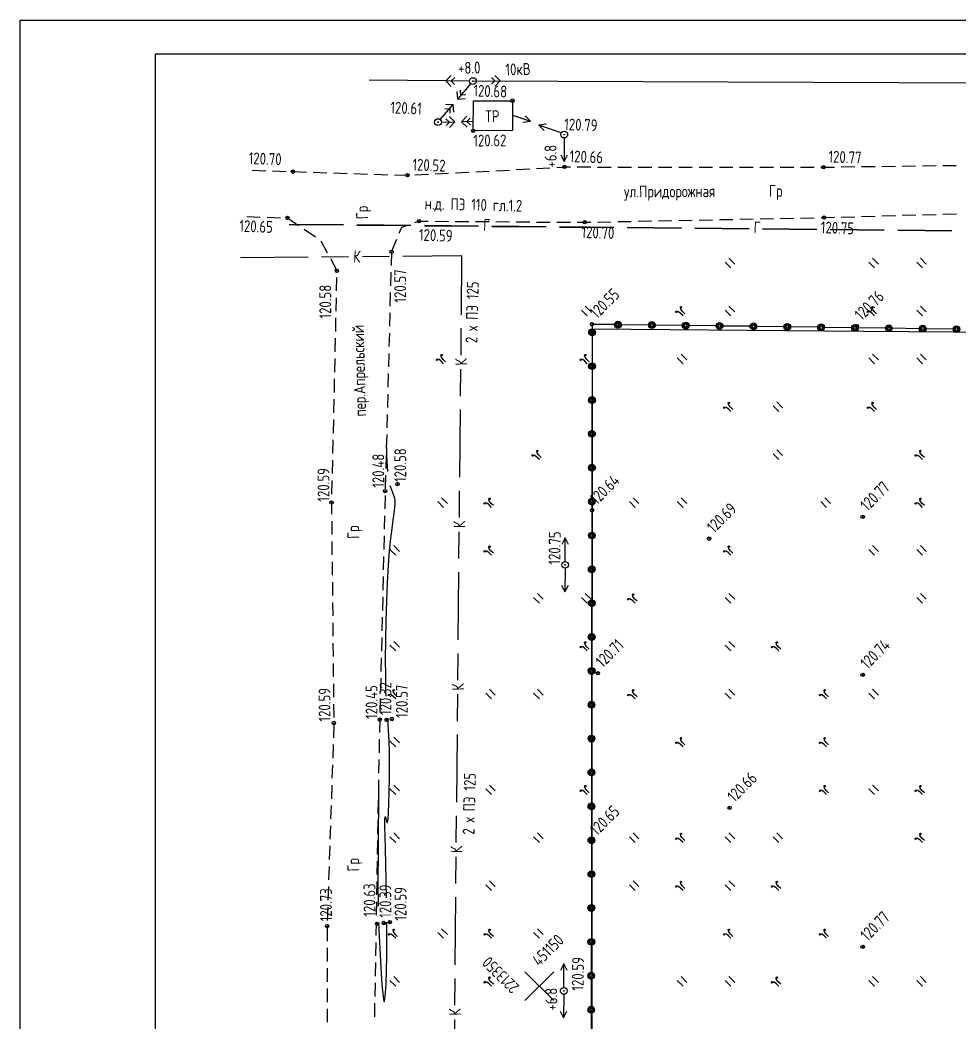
# Model space of a CAD drawing. Header units: millimetres. Extents: x 2213531 to 2213741, y 451026 to 451175.
# Drawn here: x 2213531.3 to 2213600.7, y 451100.9 to 451174.9 of the extents above; entities that cross this region are included whole.
import ezdxf

# ---------------------------------------------------------------- set-up
doc = ezdxf.new("R2010")
doc.units = ezdxf.units.MM
doc.linetypes.add('CONTI', pattern=[0])
for name, color, linetype in [('Газопровод', 140, 'Continuous'), ('Горизонтали', 32, 'CONTI'), ('Границы участка', 1, 'Continuous'), ('Заполнение', 250, 'CONTI'), ('Канализация', 34, 'Continuous'), ('Координатная сетка', 92, 'Continuous'), ('Лист', 7, 'Continuous'), ('Отметки', 7, 'Continuous'), ('Ситуация', 7, 'Continuous'), ('Текст', 7, 'Continuous')]:
    doc.layers.add(name, color=color, linetype=linetype)
doc.styles.add('SHRFT', font='ROMAND.SHX')

# ---------------------------------------------------------------- blocks, each defined once
blk = doc.blocks.new('BL_333')
at = {"color": 0}
for p, q in [((0, -3), (0, 3)), ((-3, 0), (3, 0))]:
    blk.add_line(p, q, dxfattribs=at)
blk = doc.blocks.new('BL_2011')
at = {"color": 0}
for p, q in [((0, 0), (0, 1.2)), ((0.8, 0), (0.8, 1.2))]:
    blk.add_line(p, q, dxfattribs=at)
blk = doc.blocks.new('BL_2013')
at = {"color": 0}
for p, q in [((-0.05, 0.9), (-0.25, 1.2)), ((0, 0.5), (-0.05, 0.9)), ((0, 0), (0, 0.5)), ((0.4, 0.5), (0.45, 0.9)), ((0.4, 0), (0.4, 0.5)), ((0.45, 0.9), (0.65, 1.2))]:
    blk.add_line(p, q, dxfattribs=at)
for centre in [(-0.3, 1.1), (0.7, 1.1)]:
    blk.add_circle(centre, 0.1, dxfattribs=at)
blk = doc.blocks.new('BL_26')
at = {"color": 0}
for radius in [0.5, 0.05]:
    blk.add_circle((0, 0), radius, dxfattribs=at)

msp = doc.modelspace()

# ---------------------------------------------------------------- linework, layer by layer
at = {"layer": 'Газопровод'}
for p, q in [((2213555.187, 451159.795), (2213551.185, 451159.831)), ((2213555.187, 451159.767), (2213551.185, 451159.802)), ((2213560.179, 451159.747), (2213556.177, 451159.783)), ((2213560.179, 451159.719), (2213556.177, 451159.754)), ((2213565.171, 451159.699), (2213561.169, 451159.735)), ((2213565.171, 451159.671), (2213561.169, 451159.706)), ((2213570.164, 451159.651), (2213566.161, 451159.687)), ((2213570.164, 451159.623), (2213566.161, 451159.658)), ((2213575.156, 451159.603), (2213571.154, 451159.639)), ((2213575.156, 451159.575), (2213571.154, 451159.61)), ((2213580.148, 451159.555), (2213576.146, 451159.591)), ((2213580.148, 451159.527), (2213576.146, 451159.562)), ((2213585.14, 451159.507), (2213581.138, 451159.543)), ((2213585.14, 451159.479), (2213581.138, 451159.514)), ((2213590.133, 451159.459), (2213586.13, 451159.495)), ((2213590.133, 451159.431), (2213586.13, 451159.466)), ((2213595.125, 451159.411), (2213591.123, 451159.447)), ((2213595.125, 451159.383), (2213591.123, 451159.418)), ((2213600.117, 451159.363), (2213596.115, 451159.399)), ((2213600.117, 451159.335), (2213596.115, 451159.37))]:
    msp.add_line(p, q, dxfattribs=at)
at = {"layer": 'Горизонтали', "color": 32}
for points in [[(2213558.471, 451141.583), (2213558.435, 451141.972), (2213558.414, 451142.361), (2213558.407, 451142.735), (2213558.393, 451143.075), (2213558.386, 451143.365)], [(2213558.471, 451141.583), (2213558.435, 451141.972), (2213558.414, 451142.361), (2213558.407, 451142.735), (2213558.393, 451143.075), (2213558.386, 451143.365)], [(2213558.357, 451124.994), (2213558.329, 451125.447), (2213558.322, 451126.486), (2213558.308, 451127.731), (2213558.329, 451129.109), (2213558.35, 451130.559), (2213558.393, 451132.001), (2213558.449, 451133.387), (2213558.52, 451134.646), (2213558.598, 451135.728), (2213558.697, 451136.633), (2213558.782, 451137.383), (2213558.874, 451137.998), (2213558.944, 451138.493), (2213558.994, 451138.896), (2213559.015, 451139.214), (2213559.001, 451139.469), (2213558.959, 451139.695), (2213558.895, 451139.886), (2213558.817, 451140.077), (2213558.732, 451140.289), (2213558.647, 451140.515)], [(2213558.357, 451124.994), (2213558.329, 451125.447), (2213558.322, 451126.486), (2213558.308, 451127.731), (2213558.329, 451129.109), (2213558.35, 451130.559), (2213558.393, 451132.001), (2213558.449, 451133.387), (2213558.52, 451134.646), (2213558.598, 451135.728), (2213558.697, 451136.633), (2213558.782, 451137.383), (2213558.874, 451137.998), (2213558.944, 451138.493), (2213558.994, 451138.896), (2213559.015, 451139.214), (2213559.001, 451139.469), (2213558.959, 451139.695), (2213558.895, 451139.886), (2213558.817, 451140.077), (2213558.732, 451140.289), (2213558.647, 451140.515)], [(2213558.379, 451110.109), (2213558.357, 451111.389), (2213558.329, 451112.606), (2213558.301, 451113.695), (2213558.28, 451114.635), (2213558.258, 451115.363), (2213558.251, 451115.865), (2213558.266, 451116.092), (2213558.287, 451116.099), (2213558.322, 451115.964), (2213558.365, 451115.795), (2213558.407, 451115.667), (2213558.449, 451115.667), (2213558.492, 451115.879), (2213558.527, 451116.382), (2213558.555, 451117.103), (2213558.577, 451117.973), (2213558.591, 451118.948), (2213558.591, 451119.924), (2213558.584, 451120.85), (2213558.57, 451121.642), (2213558.464, 451123.332)], [(2213558.379, 451110.109), (2213558.357, 451111.389), (2213558.329, 451112.606), (2213558.301, 451113.695), (2213558.28, 451114.635), (2213558.258, 451115.363), (2213558.251, 451115.865), (2213558.266, 451116.092), (2213558.287, 451116.099), (2213558.322, 451115.964), (2213558.365, 451115.795), (2213558.407, 451115.667), (2213558.449, 451115.667), (2213558.492, 451115.879), (2213558.527, 451116.382), (2213558.555, 451117.103), (2213558.577, 451117.973), (2213558.591, 451118.948), (2213558.591, 451119.924), (2213558.584, 451120.85), (2213558.57, 451121.642), (2213558.464, 451123.332)], [(2213557.785, 451117.775), (2213557.778, 451117.131), (2213557.771, 451116.374), (2213557.764, 451115.519), (2213557.756, 451114.621), (2213557.749, 451113.709), (2213557.749, 451112.832), (2213557.742, 451112.005), (2213557.742, 451111.312), (2213557.742, 451110.675), (2213557.749, 451110.074), (2213557.756, 451109.487)], [(2213557.785, 451117.775), (2213557.778, 451117.131), (2213557.771, 451116.374), (2213557.764, 451115.519), (2213557.756, 451114.621), (2213557.749, 451113.709), (2213557.749, 451112.832), (2213557.742, 451112.005), (2213557.742, 451111.312), (2213557.742, 451110.675), (2213557.749, 451110.074), (2213557.756, 451109.487)], [(2213557.792, 451108.278), (2213557.806, 451107.783), (2213557.834, 451107.246), (2213557.877, 451106.369), (2213557.919, 451105.435), (2213557.976, 451104.53), (2213558.032, 451103.71), (2213558.089, 451103.045), (2213558.145, 451102.593), (2213558.202, 451102.437), (2213558.251, 451102.6), (2213558.301, 451103.074), (2213558.336, 451103.788), (2213558.365, 451104.721), (2213558.393, 451105.81), (2213558.4, 451107.019), (2213558.4, 451108.306)], [(2213557.792, 451108.278), (2213557.806, 451107.783), (2213557.834, 451107.246), (2213557.877, 451106.369), (2213557.919, 451105.435), (2213557.976, 451104.53), (2213558.032, 451103.71), (2213558.089, 451103.045), (2213558.145, 451102.593), (2213558.202, 451102.437), (2213558.251, 451102.6), (2213558.301, 451103.074), (2213558.336, 451103.788), (2213558.365, 451104.721), (2213558.393, 451105.81), (2213558.4, 451107.019), (2213558.4, 451108.306)]]:
    msp.add_lwpolyline(points, dxfattribs=at)
at = {"layer": 'Границы участка'}
msp.add_lwpolyline([(2213573.581, 451152.126), (2213593.578, 451151.956), (2213613.575, 451151.8), (2213633.58, 451151.638), (2213653.576, 451151.482), (2213673.566, 451151.32), (2213693.57, 451151.157), (2213714.112, 451150.994), (2213713.928, 451111.623), (2213713.921, 451110.993), (2213713.744, 451070.992), (2213693.535, 451071.162), (2213673.538, 451071.318), (2213653.534, 451071.48), (2213633.537, 451071.636), (2213613.533, 451071.798), (2213593.536, 451071.954), (2213573.539, 451072.124), (2213573.56, 451112.125), (2213573.581, 451152.126)], dxfattribs=at)
at = {"layer": 'Канализация'}
for p, q in [((2213547.581, 451157.386), (2213552.58, 451157.425)), ((2213553.577, 451157.436), (2213555.557, 451157.457)), ((2213556.604, 451157.461), (2213558.577, 451157.475)), ((2213559.574, 451157.486), (2213563.944, 451157.521)), ((2213563.901, 451153.151), (2213563.944, 451157.521)), ((2213563.873, 451150.181), (2213563.894, 451152.154)), ((2213563.845, 451147.155), (2213563.859, 451149.135)), ((2213563.788, 451141.159), (2213563.838, 451146.158)), ((2213563.753, 451138.182), (2213563.774, 451140.154)), ((2213563.724, 451135.155), (2213563.739, 451137.135)), ((2213563.668, 451129.159), (2213563.717, 451134.158)), ((2213563.647, 451126.182), (2213563.668, 451128.155)), ((2213563.618, 451123.156), (2213563.633, 451125.135)), ((2213563.562, 451117.159), (2213563.611, 451122.159)), ((2213563.526, 451114.182), (2213563.548, 451116.155)), ((2213563.498, 451111.156), (2213563.512, 451113.136)), ((2213563.442, 451105.16), (2213563.491, 451110.159)), ((2213563.42, 451102.183), (2213563.442, 451104.156)), ((2213563.392, 451099.156), (2213563.406, 451101.136))]:
    msp.add_line(p, q, dxfattribs=at)
at = {"layer": 'Лист', "color": 7, "linetype": 'ByBlock'}
msp.add_line((2213531.317, 451026.414), (2213531.317, 451174.914), dxfattribs=at)
at = {"layer": 'Лист', "color": 7}
for p, q in [((2213531.317, 451174.914), (2213741.317, 451174.914)), ((2213541.317, 451028.914), (2213541.317, 451172.414)), ((2213541.317, 451172.414), (2213738.817, 451172.414))]:
    msp.add_line(p, q, dxfattribs=at)
at = {"layer": 'Отметки'}
for centre in [(2213567.677, 451168.962), (2213564.778, 451166.728), (2213571.524, 451164.069), (2213590.637, 451164.048), (2213551.463, 451163.722), (2213559.92, 451163.454), (2213551.053, 451160.3), (2213590.679, 451160.328), (2213560.776, 451160.067), (2213573.009, 451159.982), (2213558.739, 451157.804), (2213554.709, 451156.39), (2213573.553, 451152.451), (2213593.105, 451152.317), (2213558.273, 451140.14), (2213559.185, 451140.656), (2213554.313, 451139.292), (2213573.553, 451138.719), (2213593.529, 451138.245), (2213582.194, 451136.626), (2213573.985, 451126.691), (2213593.529, 451126.578), (2213557.87, 451123.262), (2213558.379, 451123.248), (2213558.768, 451123.311), (2213554.483, 451123.014), (2213583.707, 451116.756), (2213573.56, 451114.288), (2213558.626, 451108.32), (2213553.988, 451108.024), (2213557.693, 451108.179), (2213558.17, 451108.249), (2213593.529, 451106.496)]:
    msp.add_circle(centre, 0.125, dxfattribs=at)
for p in [(2213567.677, 451168.962), (2213564.778, 451166.728), (2213571.524, 451164.069), (2213590.637, 451164.048), (2213551.463, 451163.722), (2213559.92, 451163.454), (2213551.053, 451160.3), (2213590.679, 451160.328), (2213560.776, 451160.067), (2213573.009, 451159.982), (2213558.739, 451157.804), (2213554.709, 451156.39), (2213573.553, 451152.451), (2213593.105, 451152.317), (2213559.185, 451140.656), (2213558.273, 451140.14), (2213554.313, 451139.292), (2213573.553, 451138.719), (2213593.529, 451138.245), (2213582.194, 451136.626), (2213573.985, 451126.691), (2213593.529, 451126.578), (2213557.87, 451123.262), (2213558.379, 451123.248), (2213558.768, 451123.311), (2213554.483, 451123.014), (2213583.707, 451116.756), (2213573.56, 451114.288), (2213553.988, 451108.024), (2213557.693, 451108.179), (2213558.17, 451108.249), (2213558.626, 451108.32), (2213593.529, 451106.496)]:
    msp.add_point(p, dxfattribs=at)
at = {"layer": 'Ситуация'}
for p, q in [((2213563.153, 451170.82), (2213562.75, 451170.417)), ((2213563.146, 451170.417), (2213563.408, 451170.665)), ((2213566.122, 451170.673), (2213566.376, 451170.419)), ((2213566.772, 451170.419), (2213566.369, 451170.822)), ((2213562.75, 451170.417), (2213557.096, 451170.467)), ((2213564.497, 451170.41), (2213562.75, 451170.417)), ((2213562.75, 451170.417), (2213563.153, 451170.014)), ((2213563.401, 451170.163), (2213563.146, 451170.417)), ((2213564.589, 451170.22), (2213563.607, 451169.071)), ((2213564.771, 451170.426), (2213603.782, 451170.263)), ((2213566.376, 451170.419), (2213566.114, 451170.171)), ((2213566.369, 451170.016), (2213566.772, 451170.419)), ((2213563.56, 451169.639), (2213563.607, 451169.071)), ((2213563.863, 451169.373), (2213563.843, 451169.733)), ((2213564.222, 451169.403), (2213563.863, 451169.373)), ((2213562.337, 451167.571), (2213563.292, 451168.69)), ((2213563.292, 451168.69), (2213562.724, 451168.643)), ((2213563.339, 451168.122), (2213563.292, 451168.69)), ((2213563.607, 451169.071), (2213564.175, 451169.118)), ((2213564.778, 451166.728), (2213564.785, 451168.941)), ((2213564.785, 451168.941), (2213567.677, 451168.962)), ((2213567.677, 451168.962), (2213567.67, 451166.749)), ((2213562.678, 451168.358), (2213563.036, 451168.387)), ((2213563.416, 451167.391), (2213563.003, 451167.783)), ((2213563.036, 451168.387), (2213563.056, 451168.028)), ((2213564.303, 451167.823), (2213563.911, 451167.41)), ((2213564.306, 451167.42), (2213564.561, 451167.675)), ((2213567.674, 451167.89), (2213568.994, 451167.438)), ((2213568.994, 451167.438), (2213568.598, 451167.833)), ((2213562.424, 451167.368), (2213563.416, 451167.391)), ((2213562.759, 451167.628), (2213563.021, 451167.38)), ((2213563.021, 451167.38), (2213562.766, 451167.126)), ((2213563.024, 451166.977), (2213563.416, 451167.391)), ((2213564.78, 451167.429), (2213563.911, 451167.41)), ((2213563.911, 451167.41), (2213564.324, 451167.018)), ((2213564.568, 451167.172), (2213564.306, 451167.42)), ((2213568.44, 451167.364), (2213568.994, 451167.438)), ((2213570.182, 451167.225), (2213569.627, 451167.151)), ((2213571.28, 451166.587), (2213569.627, 451167.151)), ((2213569.627, 451167.151), (2213570.024, 451166.756)), ((2213567.67, 451166.749), (2213564.778, 451166.728)), ((2213571.496, 451166.209), (2213571.489, 451164.462)), ((2213571.241, 451164.964), (2213571.489, 451164.462)), ((2213571.489, 451164.462), (2213571.736, 451164.964)), ((2213569.445, 451163.956), (2213570.442, 451164.005)), ((2213570.951, 451164.033), (2213571.531, 451164.062)), ((2213571.524, 451164.069), (2213571.948, 451164.069)), ((2213572.443, 451164.069), (2213573.447, 451164.069)), ((2213573.949, 451164.062), (2213574.953, 451164.062)), ((2213575.448, 451164.062), (2213576.452, 451164.062)), ((2213576.947, 451164.062), (2213577.951, 451164.062)), ((2213578.446, 451164.062), (2213579.45, 451164.062)), ((2213579.945, 451164.062), (2213580.95, 451164.062)), ((2213581.445, 451164.062), (2213582.449, 451164.062)), ((2213582.951, 451164.055), (2213583.955, 451164.055)), ((2213584.443, 451164.048), (2213585.447, 451164.048)), ((2213585.942, 451164.048), (2213586.946, 451164.048)), ((2213587.441, 451164.048), (2213588.445, 451164.048)), ((2213588.94, 451164.048), (2213589.944, 451164.048)), ((2213590.446, 451164.041), (2213590.644, 451164.041)), ((2213590.637, 451164.048), (2213591.443, 451164.062)), ((2213591.938, 451164.076), (2213592.942, 451164.09)), ((2213593.437, 451164.09), (2213594.441, 451164.104)), ((2213594.943, 451164.111), (2213595.947, 451164.125)), ((2213596.435, 451164.132), (2213597.439, 451164.147)), ((2213597.941, 451164.154), (2213598.945, 451164.168)), ((2213599.44, 451164.168), (2213600.444, 451164.182)), ((2213548.465, 451163.821), (2213549.462, 451163.786)), ((2213549.964, 451163.779), (2213550.961, 451163.744)), ((2213551.463, 451163.722), (2213552.46, 451163.687)), ((2213552.962, 451163.68), (2213553.959, 451163.645)), ((2213554.461, 451163.623), (2213555.458, 451163.588)), ((2213555.96, 451163.581), (2213556.957, 451163.546)), ((2213557.467, 451163.531), (2213558.464, 451163.496)), ((2213558.959, 451163.482), (2213559.92, 451163.454)), ((2213559.92, 451163.454), (2213559.963, 451163.454)), ((2213560.465, 451163.475), (2213561.462, 451163.524)), ((2213561.964, 451163.56), (2213562.961, 451163.609)), ((2213563.456, 451163.637), (2213564.453, 451163.687)), ((2213564.962, 451163.715), (2213565.959, 451163.765)), ((2213566.454, 451163.793), (2213567.451, 451163.843)), ((2213567.953, 451163.878), (2213568.95, 451163.927)), ((2213548.055, 451160.399), (2213549.052, 451160.364)), ((2213549.554, 451160.356), (2213550.551, 451160.321)), ((2213551.053, 451160.3), (2213551.88, 451159.741)), ((2213585.949, 451160.236), (2213586.946, 451160.257)), ((2213587.448, 451160.265), (2213588.445, 451160.286)), ((2213588.947, 451160.293), (2213589.944, 451160.314)), ((2213590.453, 451160.328), (2213590.679, 451160.328)), ((2213590.679, 451160.328), (2213591.45, 451160.349)), ((2213591.945, 451160.364), (2213592.949, 451160.392)), ((2213593.444, 451160.406), (2213594.448, 451160.434)), ((2213594.943, 451160.448), (2213595.947, 451160.477)), ((2213596.449, 451160.498), (2213597.453, 451160.526)), ((2213597.948, 451160.54), (2213598.952, 451160.569)), ((2213599.447, 451160.583), (2213600.452, 451160.611)), ((2213559.319, 451159.19), (2213559.503, 451159.628)), ((2213559.503, 451159.628), (2213559.998, 451159.798)), ((2213560.465, 451159.968), (2213560.769, 451160.074)), ((2213560.776, 451160.067), (2213561.448, 451160.059)), ((2213561.957, 451160.059), (2213562.954, 451160.052)), ((2213563.449, 451160.052), (2213564.446, 451160.045)), ((2213564.948, 451160.038), (2213565.945, 451160.031)), ((2213566.454, 451160.031), (2213567.451, 451160.024)), ((2213567.953, 451160.017), (2213568.95, 451160.01)), ((2213569.452, 451160.003), (2213570.449, 451159.996)), ((2213570.951, 451160.003), (2213571.948, 451159.996)), ((2213572.45, 451159.989), (2213573.009, 451159.982)), ((2213573.009, 451159.982), (2213573.447, 451159.996)), ((2213573.949, 451160.003), (2213574.946, 451160.024)), ((2213575.448, 451160.031), (2213576.445, 451160.052)), ((2213576.954, 451160.067), (2213577.951, 451160.088)), ((2213578.453, 451160.095), (2213579.45, 451160.116)), ((2213579.953, 451160.123), (2213580.95, 451160.144)), ((2213581.452, 451160.151), (2213582.449, 451160.173)), ((2213582.951, 451160.18), (2213583.948, 451160.201)), ((2213584.45, 451160.208), (2213585.447, 451160.229)), ((2213552.298, 451159.466), (2213553.125, 451158.907)), ((2213553.535, 451158.624), (2213553.995, 451157.74)), ((2213558.739, 451157.804), (2213559.128, 451158.73)), ((2213554.235, 451157.302), (2213554.695, 451156.418)), ((2213558.739, 451157.804), (2213558.711, 451156.8)), ((2213554.688, 451155.916), (2213554.666, 451154.919)), ((2213558.697, 451156.305), (2213558.669, 451155.301)), ((2213554.659, 451154.417), (2213554.638, 451153.42)), ((2213558.654, 451154.806), (2213558.626, 451153.802)), ((2213554.617, 451152.918), (2213554.596, 451151.921)), ((2213558.626, 451153.307), (2213558.598, 451152.303)), ((2213573.553, 451152.451), (2213573.553, 451152.112)), ((2213575.215, 451152.43), (2213573.56, 451152.444)), ((2213577.711, 451152.394), (2213575.717, 451152.423)), ((2213580.214, 451152.366), (2213578.213, 451152.387)), ((2213582.71, 451152.331), (2213580.716, 451152.359)), ((2213585.213, 451152.303), (2213583.212, 451152.324)), ((2213587.709, 451152.267), (2213585.715, 451152.295)), ((2213590.213, 451152.239), (2213588.212, 451152.26)), ((2213592.709, 451152.189), (2213590.715, 451152.218)), ((2213595.212, 451152.161), (2213593.211, 451152.182)), ((2213597.708, 451152.126), (2213595.714, 451152.154)), ((2213600.211, 451152.097), (2213598.21, 451152.119)), ((2213554.589, 451151.419), (2213554.567, 451150.422)), ((2213558.584, 451151.808), (2213558.555, 451150.803)), ((2213573.546, 451151.61), (2213573.546, 451149.616)), ((2213554.546, 451149.92), (2213554.525, 451148.923)), ((2213558.541, 451150.308), (2213558.513, 451149.304)), ((2213554.518, 451148.421), (2213554.497, 451147.423)), ((2213558.499, 451148.809), (2213558.471, 451147.805)), ((2213573.546, 451149.106), (2213573.546, 451147.112)), ((2213558.464, 451147.303), (2213558.435, 451146.299)), ((2213554.483, 451146.914), (2213554.461, 451145.917)), ((2213573.539, 451146.61), (2213573.539, 451144.616)), ((2213558.421, 451145.804), (2213558.393, 451144.8)), ((2213554.447, 451145.422), (2213554.426, 451144.425)), ((2213558.386, 451144.312), (2213558.357, 451143.308)), ((2213573.539, 451144.107), (2213573.539, 451142.113)), ((2213554.412, 451143.916), (2213554.391, 451142.919)), ((2213558.343, 451142.813), (2213558.315, 451141.809)), ((2213554.376, 451142.424), (2213554.355, 451141.427)), ((2213558.308, 451141.307), (2213558.28, 451140.303)), ((2213573.532, 451141.611), (2213573.532, 451139.617)), ((2213554.341, 451140.918), (2213554.32, 451139.921)), ((2213558.266, 451139.822), (2213558.244, 451138.825)), ((2213554.313, 451139.419), (2213554.313, 451139.292)), ((2213554.313, 451139.292), (2213554.32, 451138.422)), ((2213573.532, 451139.108), (2213573.532, 451137.114)), ((2213558.23, 451138.316), (2213558.209, 451137.319)), ((2213554.327, 451137.92), (2213554.334, 451136.923)), ((2213558.195, 451136.824), (2213558.174, 451135.827)), ((2213571.57, 451136.692), (2213571.322, 451136.19)), ((2213571.563, 451134.946), (2213571.57, 451136.692)), ((2213571.817, 451136.19), (2213571.57, 451136.692)), ((2213573.525, 451136.612), (2213573.525, 451134.618)), ((2213554.341, 451136.421), (2213554.348, 451135.424)), ((2213558.159, 451135.318), (2213558.138, 451134.321)), ((2213554.362, 451134.915), (2213554.369, 451133.918)), ((2213571.557, 451134.446), (2213571.55, 451132.699)), ((2213558.124, 451133.826), (2213558.103, 451132.829)), ((2213573.525, 451134.109), (2213573.525, 451132.115)), ((2213554.376, 451133.416), (2213554.384, 451132.419)), ((2213571.303, 451133.201), (2213571.55, 451132.699)), ((2213571.55, 451132.699), (2213571.798, 451133.201)), ((2213558.089, 451132.32), (2213558.068, 451131.323)), ((2213554.391, 451131.917), (2213554.398, 451130.92)), ((2213573.518, 451131.613), (2213573.518, 451129.619)), ((2213558.046, 451130.821), (2213558.025, 451129.824)), ((2213554.405, 451130.418), (2213554.412, 451129.421)), ((2213558.018, 451129.322), (2213557.997, 451128.325)), ((2213554.419, 451128.919), (2213554.426, 451127.921)), ((2213573.518, 451129.109), (2213573.518, 451127.115)), ((2213557.976, 451127.822), (2213557.954, 451126.825)), ((2213554.433, 451127.419), (2213554.44, 451126.422)), ((2213557.947, 451126.323), (2213557.926, 451125.326)), ((2213573.511, 451126.613), (2213573.511, 451124.619)), ((2213554.454, 451125.913), (2213554.461, 451124.916)), ((2213557.905, 451124.824), (2213557.884, 451123.827)), ((2213554.468, 451124.414), (2213554.475, 451123.417)), ((2213573.511, 451124.11), (2213573.511, 451122.116)), ((2213557.87, 451123.262), (2213557.848, 451122.321)), ((2213557.877, 451123.325), (2213557.87, 451123.262)), ((2213554.483, 451122.929), (2213554.447, 451121.932)), ((2213557.841, 451121.819), (2213557.82, 451120.822)), ((2213554.433, 451121.423), (2213554.398, 451120.426)), ((2213573.504, 451121.614), (2213573.504, 451119.62)), ((2213557.813, 451120.32), (2213557.792, 451119.323)), ((2213554.384, 451119.931), (2213554.348, 451118.934)), ((2213557.792, 451118.814), (2213557.771, 451117.817)), ((2213573.504, 451119.111), (2213573.504, 451117.117)), ((2213554.334, 451118.425), (2213554.299, 451117.428)), ((2213557.764, 451117.315), (2213557.742, 451116.318)), ((2213554.285, 451116.933), (2213554.249, 451115.936)), ((2213573.497, 451116.615), (2213573.497, 451114.621)), ((2213554.235, 451115.427), (2213554.2, 451114.43)), ((2213557.735, 451115.816), (2213557.714, 451114.819)), ((2213554.186, 451113.935), (2213554.15, 451112.938)), ((2213557.707, 451114.317), (2213557.686, 451113.32)), ((2213573.504, 451114.105), (2213573.504, 451112.111)), ((2213554.136, 451112.429), (2213554.101, 451111.432)), ((2213557.679, 451112.818), (2213557.657, 451111.821)), ((2213573.497, 451111.609), (2213573.497, 451109.614)), ((2213554.087, 451110.937), (2213554.051, 451109.94)), ((2213557.65, 451111.319), (2213557.629, 451110.322)), ((2213554.037, 451109.431), (2213554.002, 451108.434)), ((2213557.636, 451109.82), (2213557.615, 451108.823)), ((2213573.497, 451109.105), (2213573.497, 451107.111)), ((2213553.988, 451107.925), (2213553.988, 451106.92)), ((2213557.608, 451108.32), (2213557.587, 451107.323)), ((2213553.98, 451106.418), (2213553.98, 451105.414)), ((2213557.58, 451106.821), (2213557.558, 451105.824)), ((2213573.49, 451106.609), (2213573.49, 451104.615)), ((2213553.98, 451104.919), (2213553.98, 451103.915)), ((2213557.551, 451105.322), (2213557.53, 451104.325)), ((2213571.468, 451105.237), (2213571.22, 451104.734)), ((2213571.461, 451103.49), (2213571.468, 451105.237)), ((2213571.715, 451104.734), (2213571.468, 451105.237)), ((2213573.482, 451104.099), (2213573.482, 451102.105)), ((2213553.98, 451103.42), (2213553.98, 451102.416)), ((2213557.523, 451103.823), (2213557.502, 451102.826)), ((2213571.456, 451102.99), (2213571.448, 451101.244)), ((2213553.98, 451101.921), (2213553.98, 451100.917)), ((2213557.495, 451102.324), (2213557.474, 451101.327)), ((2213571.201, 451101.746), (2213571.448, 451101.244)), ((2213571.448, 451101.244), (2213571.696, 451101.746)), ((2213573.475, 451101.603), (2213573.475, 451099.609))]:
    msp.add_line(p, q, dxfattribs=at)
for centre, radius in [((2213575.462, 451152.423), 0.25), ((2213575.462, 451152.423), 0.18), ((2213575.462, 451152.423), 0.1), ((2213577.966, 451152.394), 0.25), ((2213577.966, 451152.394), 0.18), ((2213577.966, 451152.394), 0.1), ((2213580.462, 451152.359), 0.25), ((2213580.462, 451152.359), 0.18), ((2213580.462, 451152.359), 0.1), ((2213582.965, 451152.331), 0.25), ((2213582.965, 451152.331), 0.18), ((2213582.965, 451152.331), 0.1), ((2213585.461, 451152.295), 0.25), ((2213585.461, 451152.295), 0.18), ((2213585.461, 451152.295), 0.1), ((2213587.964, 451152.267), 0.25), ((2213587.964, 451152.267), 0.18), ((2213587.964, 451152.267), 0.1), ((2213590.46, 451152.232), 0.25), ((2213590.46, 451152.232), 0.18), ((2213590.46, 451152.232), 0.1), ((2213592.963, 451152.189), 0.25), ((2213592.963, 451152.189), 0.18), ((2213592.963, 451152.189), 0.1), ((2213595.459, 451152.154), 0.25), ((2213595.459, 451152.154), 0.18), ((2213595.459, 451152.154), 0.1), ((2213597.963, 451152.126), 0.25), ((2213597.963, 451152.126), 0.18), ((2213597.963, 451152.126), 0.1), ((2213600.459, 451152.09), 0.25), ((2213600.459, 451152.09), 0.18), ((2213600.459, 451152.09), 0.1), ((2213573.553, 451151.857), 0.25), ((2213573.553, 451151.857), 0.18), ((2213573.553, 451151.857), 0.1), ((2213573.546, 451149.361), 0.25), ((2213573.546, 451149.361), 0.18), ((2213573.546, 451149.361), 0.1), ((2213573.546, 451146.858), 0.25), ((2213573.546, 451146.858), 0.18), ((2213573.546, 451146.858), 0.1), ((2213573.539, 451144.362), 0.25), ((2213573.539, 451144.362), 0.18), ((2213573.539, 451144.362), 0.1), ((2213573.539, 451141.859), 0.25), ((2213573.539, 451141.859), 0.18), ((2213573.539, 451141.859), 0.1), ((2213573.532, 451139.362), 0.25), ((2213573.532, 451139.362), 0.18), ((2213573.532, 451139.362), 0.1), ((2213573.532, 451136.859), 0.25), ((2213573.532, 451136.859), 0.18), ((2213573.532, 451136.859), 0.1), ((2213573.525, 451134.363), 0.25), ((2213573.525, 451134.363), 0.18), ((2213573.525, 451134.363), 0.1), ((2213573.525, 451131.86), 0.25), ((2213573.525, 451131.86), 0.18), ((2213573.525, 451131.86), 0.1), ((2213573.518, 451129.364), 0.25), ((2213573.518, 451129.364), 0.18), ((2213573.518, 451129.364), 0.1), ((2213573.518, 451126.861), 0.25), ((2213573.518, 451126.861), 0.18), ((2213573.518, 451126.861), 0.1), ((2213573.511, 451124.365), 0.25), ((2213573.511, 451124.365), 0.18), ((2213573.511, 451124.365), 0.1), ((2213573.511, 451121.862), 0.25), ((2213573.511, 451121.862), 0.18), ((2213573.511, 451121.862), 0.1), ((2213573.504, 451119.366), 0.25), ((2213573.504, 451119.366), 0.18), ((2213573.504, 451119.366), 0.1), ((2213573.504, 451116.862), 0.25), ((2213573.504, 451116.862), 0.18), ((2213573.504, 451116.862), 0.1), ((2213573.504, 451114.359), 0.25), ((2213573.504, 451114.359), 0.18), ((2213573.504, 451114.359), 0.1), ((2213573.504, 451111.856), 0.25), ((2213573.504, 451111.856), 0.18), ((2213573.504, 451111.856), 0.1), ((2213573.497, 451109.36), 0.25), ((2213573.497, 451109.36), 0.18), ((2213573.497, 451109.36), 0.1), ((2213573.497, 451106.857), 0.25), ((2213573.497, 451106.857), 0.18), ((2213573.497, 451106.857), 0.1), ((2213573.482, 451104.354), 0.25), ((2213573.482, 451104.354), 0.18), ((2213573.482, 451104.354), 0.1), ((2213573.482, 451101.85), 0.25), ((2213573.482, 451101.85), 0.18), ((2213573.482, 451101.85), 0.1)]:
    msp.add_circle(centre, radius, dxfattribs=at)

# ---------------------------------------------------------------- block references
at = {"layer": 'Заполнение', "color": 250, "xscale": 0.5, "yscale": 0.5, "zscale": 0.5, "rotation": 45}
for name, p in [('BL_2011', (2213583.799, 451156.616)), ('BL_2011', (2213594.406, 451156.616)), ('BL_2011', (2213597.941, 451156.616)), ('BL_2011', (2213573.193, 451153.08)), ('BL_2013', (2213580.264, 451153.08)), ('BL_2011', (2213583.799, 451153.08)), ('BL_2013', (2213594.406, 451153.08)), ('BL_2011', (2213597.941, 451153.08)), ('BL_2013', (2213562.586, 451149.545)), ('BL_2013', (2213573.193, 451149.545)), ('BL_2011', (2213580.264, 451149.545)), ('BL_2011', (2213594.406, 451149.545)), ('BL_2011', (2213597.941, 451149.545)), ('BL_2013', (2213583.799, 451146.009)), ('BL_2011', (2213587.335, 451146.009)), ('BL_2013', (2213594.406, 451146.009)), ('BL_2013', (2213569.657, 451142.474)), ('BL_2011', (2213587.335, 451142.474)), ('BL_2013', (2213597.941, 451142.474)), ('BL_2011', (2213562.586, 451138.938)), ('BL_2013', (2213566.122, 451138.938)), ('BL_2011', (2213576.728, 451138.938)), ('BL_2011', (2213580.264, 451138.938)), ('BL_2011', (2213590.87, 451138.938)), ('BL_2013', (2213597.941, 451138.938)), ('BL_2011', (2213559.05, 451135.403)), ('BL_2013', (2213566.122, 451135.403)), ('BL_2013', (2213583.799, 451135.403)), ('BL_2011', (2213594.406, 451135.403)), ('BL_2011', (2213597.941, 451135.403)), ('BL_2011', (2213569.657, 451131.867)), ('BL_2011', (2213573.193, 451131.867)), ('BL_2013', (2213576.728, 451131.867)), ('BL_2011', (2213583.799, 451131.867)), ('BL_2011', (2213597.941, 451131.867)), ('BL_2011', (2213559.05, 451128.332)), ('BL_2013', (2213573.193, 451128.332)), ('BL_2011', (2213583.799, 451128.332)), ('BL_2013', (2213587.335, 451128.332)), ('BL_2013', (2213559.05, 451124.796)), ('BL_2011', (2213566.122, 451124.796)), ('BL_2011', (2213569.657, 451124.796)), ('BL_2013', (2213576.728, 451124.796)), ('BL_2011', (2213583.799, 451124.796)), ('BL_2013', (2213590.87, 451124.796)), ('BL_2011', (2213594.406, 451124.796)), ('BL_2011', (2213559.05, 451121.261)), ('BL_2013', (2213580.264, 451121.261)), ('BL_2013', (2213590.87, 451121.261)), ('BL_2011', (2213559.05, 451117.725)), ('BL_2011', (2213566.122, 451117.725)), ('BL_2013', (2213573.193, 451117.725)), ('BL_2013', (2213590.87, 451117.725)), ('BL_2011', (2213594.406, 451117.725)), ('BL_2013', (2213597.941, 451117.725)), ('BL_2011', (2213559.05, 451114.189)), ('BL_2011', (2213569.657, 451114.189)), ('BL_2011', (2213576.728, 451114.189)), ('BL_2013', (2213580.264, 451114.189)), ('BL_2011', (2213583.799, 451114.189)), ('BL_2011', (2213587.335, 451114.189)), ('BL_2013', (2213597.941, 451114.189)), ('BL_2011', (2213566.122, 451110.654)), ('BL_2011', (2213576.728, 451110.654)), ('BL_2013', (2213580.264, 451110.654)), ('BL_2011', (2213583.799, 451110.654)), ('BL_2013', (2213587.335, 451110.654)), ('BL_2013', (2213559.05, 451107.118)), ('BL_2011', (2213562.586, 451107.118)), ('BL_2013', (2213566.122, 451107.118)), ('BL_2011', (2213569.657, 451107.118)), ('BL_2013', (2213583.799, 451107.118)), ('BL_2013', (2213590.87, 451107.118)), ('BL_2011', (2213559.05, 451103.583)), ('BL_2013', (2213566.122, 451103.583)), ('BL_2011', (2213580.264, 451103.583)), ('BL_2011', (2213583.799, 451103.583)), ('BL_2013', (2213587.335, 451103.583)), ('BL_2011', (2213594.406, 451103.583)), ('BL_2011', (2213597.941, 451103.583))]:
    msp.add_blockref(name, p, dxfattribs=at)
at = {"layer": 'Координатная сетка', "xscale": 0.5, "yscale": 0.5, "zscale": 0.5, "rotation": 45}
msp.add_blockref('BL_333', (2213569.657, 451103.583), dxfattribs=at)
at = {"layer": 'Ситуация', "xscale": 0.5, "yscale": 0.5, "zscale": 0.5, "rotation": 45}
for p in [(2213564.751, 451170.41), (2213562.174, 451167.38), (2213571.496, 451166.459), (2213571.566, 451134.696), (2213571.46, 451103.236)]:
    msp.add_blockref('BL_26', p, dxfattribs=at)

# ---------------------------------------------------------------- texts
at = {"layer": 'Газопровод', "style": 'SHRFT', "width": 0.75}
for s, rotation, p in [('н.д. ПЭ 110 гл.1.2', 358.63634, (2213561.182, 451160.932)), ('Г', 357.44819, (2213565.493, 451159.364)), ('Г', 357.44819, (2213585.462, 451159.172))]:
    msp.add_text(s, height=0.875, rotation=rotation, dxfattribs=at).set_placement(p)
at = {"layer": 'Канализация', "style": 'SHRFT', "width": 0.75}
for s, rotation, p in [('К', 357.18675, (2213555.901, 451157.027)), ('2 х ПЭ 125', 88.67487, (2213565.082, 451151.053)), ('К', 91.45634, (2213564.325, 451149.418)), ('К', 91.45634, (2213564.204, 451137.419)), ('К', 91.45634, (2213564.098, 451125.419)), ('2 х ПЭ 125', 88.67487, (2213564.868, 451114.763)), ('К', 91.45634, (2213563.978, 451113.42)), ('К', 91.45634, (2213563.872, 451101.42))]:
    msp.add_text(s, height=0.875, rotation=rotation, dxfattribs=at).set_placement(p)
at = {"layer": 'Отметки', "style": 'SHRFT', "width": 0.75}
for s, rotation, p in [('120.68', 357.96909, (2213564.772, 451169.27)), ('120.61', 357.96909, (2213558.647, 451168.02)), ('120.79', 357.96909, (2213571.479, 451166.787)), ('120.62', 0.42025, (2213564.784, 451165.574)), ('120.70', 357.96909, (2213548.185, 451164.277)), ('120.66', 357.96909, (2213571.877, 451164.422)), ('120.77', 357.96909, (2213590.99, 451164.401)), ('120.52', 357.96909, (2213560.274, 451163.807)), ('120.65', 357.96909, (2213547.492, 451159.281)), ('120.70', 357.96909, (2213572.754, 451158.829)), ('120.75', 357.96909, (2213590.424, 451159.176)), ('120.59', 357.96909, (2213560.756, 451158.627)), ('120.57', 90, (2213559.819, 451154.057)), ('120.58', 90, (2213554.289, 451152.877)), ('120.55', 45, (2213573.907, 451152.805)), ('120.76', 45, (2213593.458, 451152.67)), ('120.58', 90, (2213559.827, 451140.81)), ('120.48', 90, (2213558.204, 451140.383)), ('120.59', 90, (2213554.155, 451139.356)), ('120.64', 45, (2213573.907, 451139.073)), ('120.77', 45, (2213593.883, 451138.599)), ('120.69', 45, (2213582.548, 451136.98)), ('120.75', 89.03109, (2213571.202, 451134.7)), ('120.71', 45, (2213574.338, 451127.045)), ('120.74', 45, (2213593.883, 451126.932)), ('120.59', 90, (2213554.235, 451123.122)), ('120.45', 90, (2213557.706, 451123.314)), ('120.32', 90, (2213558.732, 451123.601)), ('120.57', 90, (2213559.941, 451123.391)), ('120.66', 45, (2213584.061, 451117.11)), ('120.65', 45, (2213573.914, 451114.642)), ('120.73', 90, (2213554.341, 451108.377)), ('120.63', 90, (2213557.551, 451108.716)), ('120.39', 90, (2213558.725, 451108.632)), ('120.59', 90, (2213559.849, 451108.422)), ('120.77', 45, (2213593.883, 451106.85)), ('120.59', 89.03109, (2213572.916, 451103.247))]:
    msp.add_text(s, height=0.875, rotation=rotation, dxfattribs=at).set_placement(p)
at = {"layer": 'Текст', "color": 7, "style": 'SHRFT', "width": 0.75}
for s, rotation, p in [('+8.0', 1.45634, (2213563.667, 451170.931)), ('10кВ', 1.45634, (2213567.165, 451170.823)), ('ТР', 0.27567, (2213565.664, 451167.378)), ('+6.8', 91.45634, (2213570.951, 451164.033)), ('ул.Придорожная', 0.26501, (2213575.91, 451161.81)), ('Гр', 0.26501, (2213586.618, 451161.861)), ('Гр', 91.45634, (2213557.015, 451160.216)), ('пер.Апрельский', 91.45634, (2213556.869, 451145.657)), ('Гр', 91.45634, (2213556.367, 451136.624)), ('Гр', 91.45634, (2213556.365, 451112.063)), ('451150', 45, (2213569.657, 451104.997)), ('2213350', 135, (2213568.243, 451103.583)), ('+6.8', 91.45634, (2213571.004, 451101.795))]:
    msp.add_text(s, height=0.875, rotation=rotation, dxfattribs=at).set_placement(p)

doc.saveas('drawing.dxf')
